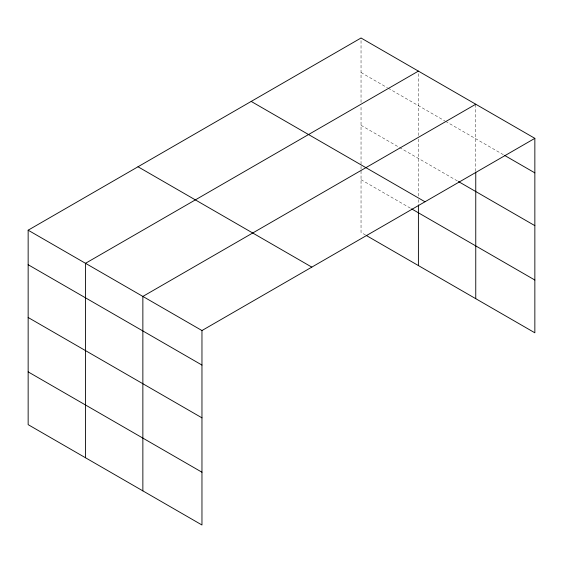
<?xml version="1.0" encoding="UTF-8"?>
<svg xmlns="http://www.w3.org/2000/svg" width="563" height="563" viewBox="0 0 563 563"><rect width="100%" height="100%" fill="white"/><g stroke="black" fill="none" stroke-linecap="round" stroke-linejoin="round"><path stroke-width="0.42" stroke-dasharray="2.81 2.11" d="M361.038 169.153L361.038 105.95M361.038 102.431L361.038 38.002M418.4 139.068L418.4 196.128M418.4 135.549L418.4 71.114M475.756 171.3L475.756 104.232M361.038 72.528L387.457 87.779M388.21 88.215L444.812 120.89M445.565 121.326L503.786 154.938M361.038 125.303L398.773 147.091M399.533 147.527L457.642 181.075M361.038 179.681L410.849 208.437M365.57 235.074L361.038 232.456L361.038 170.033M418.4 199.64L418.4 204.024"/><path stroke-width="0.84" d="M534.85 138.35L361.038 38.002L28.15 230.197L28.15 424.65L201.962 524.997L201.962 330.544L534.85 138.35L534.85 332.803L366.323 235.51M475.756 172.179L475.756 298.686M418.4 71.114L85.506 263.308L85.506 457.761M475.756 104.232L142.861 296.427L142.861 490.88M504.547 155.381L534.85 172.876M458.395 181.511L534.85 225.65M251.189 101.424L424.995 201.772M411.602 208.873L534.85 280.029M138.005 166.768L311.811 267.122M28.15 230.197L201.962 330.544M28.15 264.716L201.962 365.07M28.15 317.497L201.962 417.845M28.15 371.876L201.962 472.223M418.4 204.904L418.4 265.574"/></g></svg>
